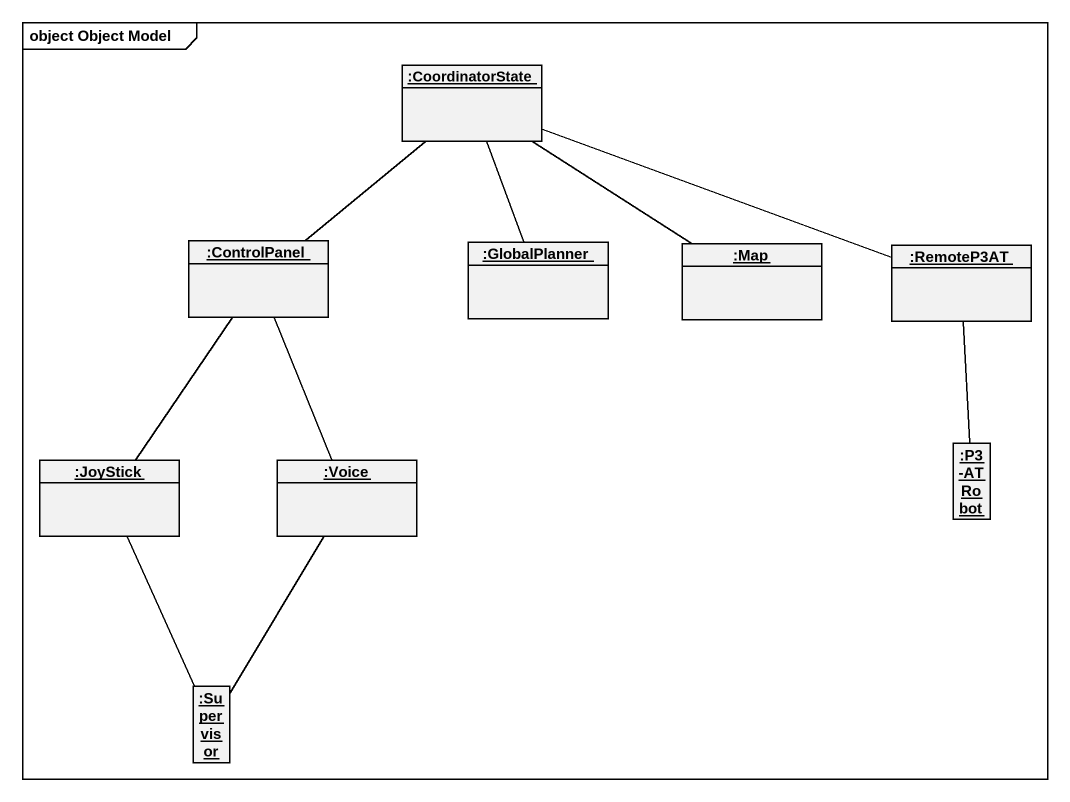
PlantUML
@startuml
mainframe object Object Model
hide circle
hide empty members
object ":CoordinatorState" as CoordinatorState
object ":ControlPanel" as ControlPanel
object ":GlobalPlanner" as GlobalPlanner
object ":Map" as Map_
object ":RemoteP3AT" as RemoteP3AT
object ":JoyStick" as JoyStick
object ":Voice" as Voice
object ":P3-AT Robot" as P3_AT_Robot
object ":Supervisor" as Supervisor
CoordinatorState -- ControlPanel
CoordinatorState -- GlobalPlanner
CoordinatorState -- Map_
CoordinatorState -right- RemoteP3AT
ControlPanel -- JoyStick
ControlPanel -- Voice
P3_AT_Robot -up- RemoteP3AT
Supervisor -up- JoyStick
Supervisor -up- Voice
@enduml
